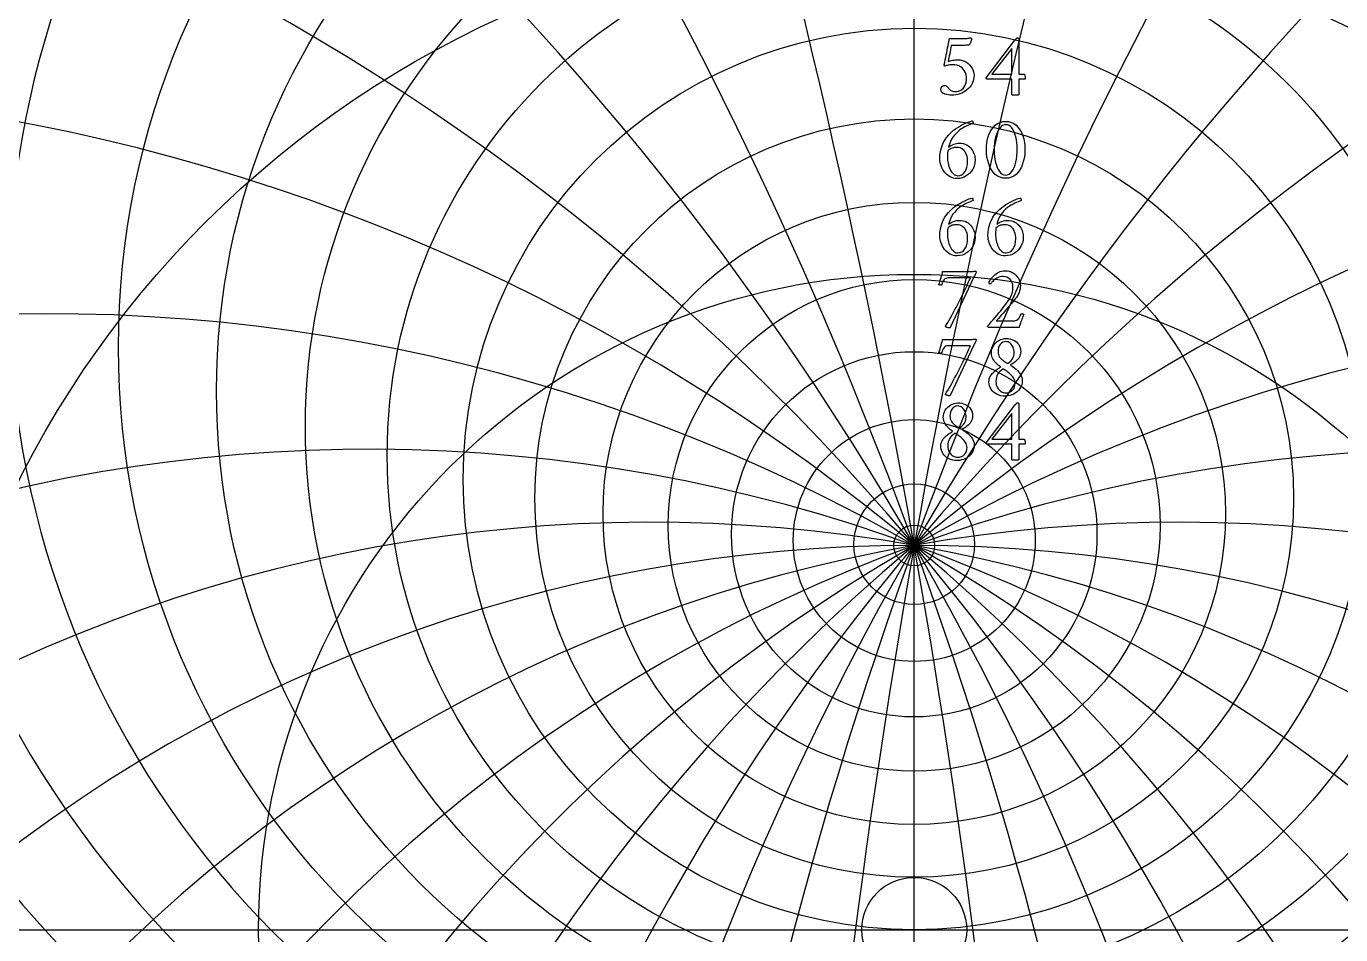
# Model space of a CAD drawing. Header units: millimetres. Extents: x -55 to 55, y -55 to 56.
# Drawn here: x -31.34 to 15.05, y -0.18 to 31.9 of the extents above; entities that cross this region are included whole.
import ezdxf

# ---------------------------------------------------------------- set-up
doc = ezdxf.new("R2010")
doc.units = ezdxf.units.MM
for name, color, linetype in [('CUT_INNER', 6, 'Continuous'), ('CUT_OUTER', 1, 'Continuous'), ('ENGRAVE', 7, 'Continuous'), ('ENGRAVE_FINE', 8, 'Continuous'), ('TEXT', 5, 'Continuous')]:
    doc.layers.add(name, color=color, linetype=linetype)

msp = doc.modelspace()

# ---------------------------------------------------------------- linework, layer by layer
at = {"layer": 'CUT_INNER'}
msp.add_circle((0, 0), 1.85, dxfattribs=at)
at = {"layer": 'CUT_OUTER'}
msp.add_arc((-0.0002, -0.0001), 54.7499, 132.89036, 87.80158, dxfattribs=at)
at = {"layer": 'ENGRAVE'}
for points in [[(0, -54), (0, 54)], [(-54, 0), (54, 0)]]:
    msp.add_lwpolyline(points, dxfattribs=at)
for centre, radius in [((0, 0), 54), ((0, 20.5693), 28.0828), ((0, 19.0262), 24.6247), ((0, 17.7713), 21.4865), ((0, 0), 35.3478), ((0, 16.7477), 18.6002), ((0, 15.9137), 15.9137), ((0, 15.2383), 13.3858), ((0, 14.6985), 10.9832), ((0, 0), 23.1383), ((0, 14.2768), 8.6783), ((0, 13.9607), 6.4473), ((0, 13.741), 4.2696), ((0, 13.6115), 2.1263), ((0, 13.5688), 0.72)]:
    msp.add_circle(centre, radius, dxfattribs=at)
for centre, radius, start, end in [((0, 22.4797), 31.9512, 104.6529, 75.3471), ((0, 24.8695), 36.3547, 147.33942, 32.66058), ((0, 27.9026), 41.4714, 169.60534, 10.39466), ((0, 31.8273), 47.5652, 186.81771, 353.18229), ((0, -39.2577), 52.8265, 48, 132), ((0, -39.2577), 52.8265, 48, 132), ((-9.755, 36.4062), 51.6724, 212.55128, 260.88684)]:
    msp.add_arc(centre, radius, start, end, dxfattribs=at)
at = {"layer": 'ENGRAVE_FINE'}
for centre, radius, start, end in [((-299.594, -39.2577), 304.2157, 4.461368, 17.676322), ((-299.594, -39.2577), 304.2157, 4.461368, 17.676322), ((299.594, -39.2577), 304.2157, 162.323678, 175.538632), ((299.594, -39.2577), 304.2157, 162.323678, 175.538632), ((-145.1396, -39.2577), 154.4544, 8.977692, 35.48643), ((-145.1396, -39.2577), 154.4544, 8.977692, 35.48643), ((145.1396, -39.2577), 154.4544, 144.51357, 171.022308), ((145.1396, -39.2577), 154.4544, 144.51357, 171.022308), ((-91.4982, -39.2577), 105.653, 13.606314, 53.548789), ((-91.4982, -39.2577), 105.653, 13.606314, 53.548789), ((91.4982, -39.2577), 105.653, 126.451211, 166.393686), ((91.4982, -39.2577), 105.653, 126.451211, 166.393686), ((-62.9562, -39.2577), 82.1834, 18.409528, 71.93986), ((-62.9562, -39.2577), 82.1834, 18.409528, 71.93986), ((62.9562, -39.2577), 82.1834, 108.06014, 161.590472), ((62.9562, -39.2577), 82.1834, 108.06014, 161.590472), ((-44.3267, -39.2577), 68.9601, 23.457516, 90.642678), ((-44.3267, -39.2577), 68.9601, 23.457516, 90.642678), ((44.3267, -39.2577), 68.9601, 89.357322, 156.542484), ((44.3267, -39.2577), 68.9601, 89.357322, 156.542484), ((-30.4994, -39.2577), 60.9988, 28.831877, 104.724148), ((-30.4994, -39.2577), 60.9988, 28.831877, 104.724148), ((30.4994, -39.2577), 60.9988, 75.275852, 151.168123), ((30.4994, -39.2577), 60.9988, 75.275852, 151.168123), ((-19.2273, -39.2577), 56.2168, 34.62999, 115.09932), ((-19.2273, -39.2577), 56.2168, 34.62999, 115.09932), ((19.2273, -39.2577), 56.2168, 64.90068, 145.37001), ((19.2273, -39.2577), 56.2168, 64.90068, 145.37001), ((-9.3147, -39.2577), 53.6414, 40.97049, 124.0989), ((-9.3147, -39.2577), 53.6414, 40.97049, 124.0989), ((9.3147, -39.2577), 53.6414, 55.9011, 139.02951), ((9.3147, -39.2577), 53.6414, 55.9011, 139.02951)]:
    msp.add_arc(centre, radius, start, end, dxfattribs=at)
at = {"layer": 'TEXT'}
for points in [[(1.5265, 30.7148), (1.6156, 30.7096), (1.6978, 30.6941), (1.7729, 30.6681), (1.8411, 30.6318), (1.9021, 30.5876), (1.9556, 30.538), (2.0019, 30.483), (2.0407, 30.4226), (2.0714, 30.359), (2.0934, 30.2945), (2.1065, 30.2289), (2.1109, 30.1623), (2.1066, 30.0844), (2.0938, 30.0102), (2.0723, 29.9399), (2.0423, 29.8733), (2.0051, 29.811), (1.9624, 29.7536), (1.9141, 29.7009), (1.8602, 29.653), (1.8019, 29.6101), (1.7401, 29.5727), (1.6749, 29.5407), (1.6064, 29.514), (1.5357, 29.4931), (1.4642, 29.4781), (1.392, 29.4691), (1.3189, 29.4661), (1.2867, 29.4672), (1.2507, 29.4705), (1.2109, 29.476), (1.1672, 29.4837), (1.1228, 29.4938), (1.0806, 29.5065), (1.0406, 29.5217), (1.0028, 29.5396), (0.9956, 29.546), (0.9868, 29.5556), (0.9764, 29.5683), (0.9645, 29.5843), (0.9533, 29.6021), (0.9453, 29.6202), (0.9405, 29.6388), (0.9389, 29.6578), (0.9414, 29.6897), (0.9489, 29.7184), (0.9614, 29.744), (0.9788, 29.7663), (0.9995, 29.7845), (1.0215, 29.7975), (1.045, 29.8053), (1.0698, 29.8078), (1.1001, 29.8048), (1.1269, 29.7955), (1.1504, 29.78), (1.1704, 29.7583), (1.1889, 29.7343), (1.2076, 29.7116), (1.2264, 29.6904), (1.2455, 29.6705), (1.2689, 29.6499), (1.2946, 29.6326), (1.3224, 29.6187), (1.3525, 29.6083), (1.3835, 29.6006), (1.4143, 29.5951), (1.445, 29.5918), (1.4754, 29.5907), (1.517, 29.5936), (1.5589, 29.6023), (1.6009, 29.6167), (1.6431, 29.637), (1.6837, 29.6639), (1.7209, 29.6985), (1.7548, 29.7406), (1.7852, 29.7903), (1.8103, 29.8483), (1.8283, 29.9152), (1.8391, 29.9912), (1.8427, 30.0761), (1.8396, 30.1261), (1.8303, 30.1771), (1.8148, 30.2291), (1.7932, 30.2821), (1.7647, 30.3336), (1.7289, 30.3811), (1.6857, 30.4246), (1.6351, 30.4641), (1.5762, 30.497), (1.5082, 30.5204), (1.4309, 30.5345), (1.3445, 30.5392), (1.3167, 30.5383), (1.2846, 30.5356), (1.2481, 30.5311), (1.2072, 30.5248), (1.167, 30.5173), (1.1329, 30.5092), (1.1048, 30.5005), (1.0826, 30.4913), (1.0779, 30.4922), (1.0734, 30.4949), (1.0691, 30.4994), (1.065, 30.5056), (1.0616, 30.5129), (1.0591, 30.5204), (1.0576, 30.5281), (1.0571, 30.536), (1.0746, 30.6238), (1.0922, 30.7116), (1.1098, 30.7994), (1.1273, 30.8873), (1.1446, 30.9736), (1.1613, 31.0569), (1.1773, 31.1373), (1.1928, 31.2146), (1.2071, 31.287), (1.2195, 31.3523), (1.2302, 31.4107), (1.2391, 31.4621), (1.699, 31.4621), (1.7311, 31.4625), (1.7636, 31.4637), (1.7966, 31.4657), (1.8299, 31.4685), (1.862, 31.4718), (1.8914, 31.4753), (1.9179, 31.479), (1.9417, 31.4829), (1.9612, 31.4864), (1.9752, 31.4889), (1.9836, 31.4903), (1.9864, 31.4908), (1.9941, 31.4863), (2.0012, 31.4821), (2.0076, 31.4783), (2.0135, 31.4749), (2.0184, 31.4713), (2.0219, 31.4669), (2.024, 31.4617), (2.0247, 31.4557), (2.024, 31.449), (2.0219, 31.4386), (2.0184, 31.4243), (2.0135, 31.4062), (2.0073, 31.3858), (2, 31.3643), (1.9914, 31.3418), (1.9816, 31.3184), (1.9707, 31.2952), (1.9588, 31.2737), (1.946, 31.2537), (1.9321, 31.2354), (1.8986, 31.2322), (1.8618, 31.229), (1.8219, 31.2258), (1.7788, 31.2226), (1.7321, 31.2198), (1.6814, 31.2178), (1.6267, 31.2166), (1.568, 31.2162), (1.3062, 31.2162), (1.2919, 31.1456), (1.2778, 31.0745), (1.2639, 31.0027), (1.2503, 30.9304), (1.2366, 30.8586), (1.2227, 30.7887), (1.2087, 30.7205), (1.1944, 30.6541), (1.2288, 30.6664), (1.2682, 30.6777), (1.3126, 30.688), (1.362, 30.6973), (1.4112, 30.7049), (1.4551, 30.7104), (1.4935, 30.7137), (1.5265, 30.7148)], [(3.6406, 31.4908), (3.6525, 31.4897), (3.6626, 31.4861), (3.6709, 31.4801), (3.6774, 31.4717), (3.6823, 31.4621), (3.6858, 31.4525), (3.6878, 31.4429), (3.6885, 31.4334), (3.6885, 30.2038), (3.8738, 30.2038), (3.8816, 30.2015), (3.8889, 30.1943), (3.8959, 30.1823), (3.9025, 30.1655), (3.9081, 30.1456), (3.9121, 30.124), (3.9145, 30.1009), (3.9153, 30.0761), (3.9147, 30.0597), (3.9129, 30.0458), (3.9099, 30.0342), (3.9057, 30.025), (3.6885, 30.025), (3.6885, 29.4789), (3.6873, 29.4784), (3.6834, 29.4769), (3.6769, 29.4744), (3.6678, 29.4709), (3.6529, 29.4674), (3.6291, 29.4649), (3.5962, 29.4634), (3.5544, 29.4629), (3.5055, 29.4645), (3.4706, 29.4693), (3.4496, 29.4773), (3.4426, 29.4885), (3.4426, 30.025), (2.5644, 30.025), (2.5569, 30.0303), (2.5504, 30.0366), (2.545, 30.0439), (2.5405, 30.0522), (2.537, 30.0606), (2.5345, 30.0685), (2.533, 30.0758), (2.5325, 30.0825), (3.548, 31.411), (3.5568, 31.4213), (3.5672, 31.433), (3.5792, 31.446), (3.5927, 31.4605), (3.6065, 31.4738), (3.6191, 31.4833), (3.6305, 31.489), (3.6406, 31.4908)], [(3.4426, 31.1172), (2.7433, 30.2038), (3.4426, 30.2038)], [(1.5776, 27.7724), (1.6558, 27.7686), (1.7273, 27.7572), (1.7923, 27.7383), (1.8507, 27.7117), (1.903, 27.6793), (1.9497, 27.6427), (1.9908, 27.6019), (2.0263, 27.5568), (2.0567, 27.5091), (2.0826, 27.4602), (2.1038, 27.4101), (2.1205, 27.3588), (2.1331, 27.3082), (2.1421, 27.2602), (2.1475, 27.2148), (2.1493, 27.172), (2.144, 27.0873), (2.1281, 27.0056), (2.1017, 26.9268), (2.0646, 26.8511), (2.0187, 26.7804), (1.9656, 26.7169), (1.9054, 26.6607), (1.8379, 26.6116), (1.7645, 26.5717), (1.6866, 26.5433), (1.6041, 26.5262), (1.5169, 26.5205), (1.4484, 26.5244), (1.3832, 26.5361), (1.3214, 26.5556), (1.263, 26.5828), (1.2085, 26.6164), (1.1581, 26.6551), (1.1119, 26.6987), (1.0698, 26.7473), (1.0322, 26.7999), (0.9992, 26.8555), (0.9707, 26.914), (0.9469, 26.9756), (0.928, 27.0386), (0.9146, 27.1014), (0.9065, 27.1639), (0.9038, 27.2263), (0.9086, 27.3445), (0.9229, 27.4594), (0.9469, 27.5712), (0.9804, 27.6798), (1.0231, 27.7834), (1.0746, 27.8802), (1.1349, 27.9702), (1.204, 28.0534), (1.262, 28.1129), (1.3241, 28.17), (1.3905, 28.2247), (1.461, 28.277), (1.5341, 28.3263), (1.608, 28.372), (1.6826, 28.4141), (1.758, 28.4526), (1.8326, 28.4868), (1.9046, 28.5157), (1.9739, 28.5395), (2.0407, 28.558), (2.0509, 28.5557), (2.059, 28.5488), (2.0652, 28.5374), (2.0694, 28.5213), (2.0722, 28.5042), (2.0742, 28.4898), (2.0754, 28.4779), (2.0758, 28.4686), (2.0246, 28.451), (1.97, 28.4303), (1.912, 28.4063), (1.8507, 28.3792), (1.7875, 28.348), (1.7241, 28.3121), (1.6605, 28.2714), (1.5968, 28.2259), (1.5345, 28.1749), (1.4754, 28.1177), (1.4195, 28.0543), (1.3668, 27.9848), (1.3187, 27.9082), (1.2766, 27.8239), (1.2405, 27.7318), (1.2104, 27.6319), (1.2531, 27.6635), (1.2982, 27.6914), (1.3457, 27.7154), (1.3956, 27.7357), (1.4453, 27.7518), (1.4922, 27.7632), (1.5363, 27.7701), (1.5776, 27.7724)], [(3.2255, 28.5389), (3.3314, 28.5303), (3.4287, 28.5045), (3.5174, 28.4616), (3.5975, 28.4015), (3.6688, 28.3272), (3.7309, 28.2415), (3.7838, 28.1444), (3.8275, 28.0359), (3.8617, 27.919), (3.8861, 27.7968), (3.9008, 27.6691), (3.9057, 27.5361), (3.9007, 27.4031), (3.8857, 27.2754), (3.8608, 27.1532), (3.8259, 27.0363), (3.7815, 26.9277), (3.7281, 26.8303), (3.6657, 26.7441), (3.5943, 26.669), (3.5144, 26.6083), (3.4263, 26.5648), (3.33, 26.5388), (3.2255, 26.5301), (3.1237, 26.5388), (3.0291, 26.5648), (2.9417, 26.6083), (2.8614, 26.669), (2.7893, 26.7441), (2.7261, 26.8303), (2.6719, 26.9277), (2.6267, 27.0363), (2.5911, 27.1532), (2.5656, 27.2754), (2.5503, 27.4031), (2.5453, 27.5361), (2.5502, 27.6691), (2.5652, 27.7968), (2.5902, 27.919), (2.6251, 28.0359), (2.6696, 28.1444), (2.7233, 28.2415), (2.7862, 28.3272), (2.8582, 28.4015), (2.9387, 28.4616), (3.0267, 28.5045), (3.1223, 28.5303), (3.2255, 28.5389)], [(3.2415, 28.4239), (3.1783, 28.4164), (3.1197, 28.394), (3.0657, 28.3565), (3.0163, 28.3041), (2.9719, 28.2392), (2.9329, 28.164), (2.8992, 28.0787), (2.871, 27.9832), (2.8486, 27.8798), (2.8327, 27.7708), (2.8231, 27.6562), (2.8199, 27.5361), (2.8231, 27.4172), (2.8327, 27.3034), (2.8486, 27.1945), (2.871, 27.0906), (2.8988, 26.9943), (2.9313, 26.9082), (2.9683, 26.8322), (3.0099, 26.7664), (3.0555, 26.7133), (3.1045, 26.6754), (3.1569, 26.6527), (3.2127, 26.6451), (3.28, 26.6529), (3.3412, 26.6762), (3.3965, 26.7151), (3.4458, 26.7696), (3.4893, 26.8371), (3.5269, 26.9149), (3.5587, 27.0032), (3.5848, 27.1018), (3.605, 27.2078), (3.6195, 27.3181), (3.6282, 27.4329), (3.6311, 27.5521), (3.628, 27.6719), (3.6187, 27.7856), (3.6032, 27.8931), (3.5816, 27.9944), (3.5544, 28.0876), (3.5225, 28.1708), (3.4858, 28.2441), (3.4442, 28.3073), (3.3986, 28.3583), (3.3496, 28.3948), (3.2972, 28.4166), (3.2415, 28.4239)], [(1.1848, 27.4946), (1.1818, 27.4688), (1.1792, 27.4427), (1.177, 27.4161), (1.1752, 27.3892), (1.1738, 27.362), (1.1728, 27.3349), (1.1722, 27.3077), (1.172, 27.2806), (1.1734, 27.2273), (1.1776, 27.1728), (1.1846, 27.1171), (1.1944, 27.0602), (1.2071, 27.0038), (1.2227, 26.9493), (1.2414, 26.8968), (1.263, 26.8463), (1.2877, 26.7991), (1.3153, 26.7565), (1.346, 26.7184), (1.3796, 26.685), (1.4161, 26.6578), (1.4555, 26.6383), (1.4976, 26.6266), (1.5425, 26.6227), (1.6141, 26.6315), (1.679, 26.6579), (1.7371, 26.7018), (1.7884, 26.7632), (1.8303, 26.8379), (1.8602, 26.9213), (1.8782, 27.0135), (1.8842, 27.1145), (1.8817, 27.1804), (1.8742, 27.2439), (1.8617, 27.305), (1.8443, 27.3636), (1.8214, 27.4183), (1.7928, 27.4674), (1.7583, 27.5109), (1.7181, 27.5489), (1.6716, 27.5796), (1.6183, 27.6016), (1.5583, 27.6147), (1.4914, 27.6191), (1.457, 27.6178), (1.4207, 27.6139), (1.3827, 27.6074), (1.3429, 27.5984), (1.3025, 27.5841), (1.2626, 27.562), (1.2234, 27.5322), (1.1848, 27.4946)], [(1.5776, 25.0459), (1.6558, 25.0421), (1.7273, 25.0307), (1.7923, 25.0117), (1.8507, 24.9852), (1.903, 24.9527), (1.9497, 24.9161), (1.9908, 24.8753), (2.0263, 24.8303), (2.0567, 24.7826), (2.0826, 24.7337), (2.1038, 24.6836), (2.1205, 24.6323), (2.1331, 24.5817), (2.1421, 24.5337), (2.1475, 24.4883), (2.1493, 24.4455), (2.144, 24.3607), (2.1281, 24.279), (2.1017, 24.2003), (2.0646, 24.1245), (2.0187, 24.0539), (1.9656, 23.9904), (1.9054, 23.9341), (1.8379, 23.885), (1.7645, 23.8452), (1.6866, 23.8167), (1.6041, 23.7997), (1.5169, 23.794), (1.4484, 23.7979), (1.3832, 23.8096), (1.3214, 23.829), (1.263, 23.8563), (1.2085, 23.8899), (1.1581, 23.9285), (1.1119, 23.9721), (1.0698, 24.0207), (1.0322, 24.0733), (0.9992, 24.1289), (0.9707, 24.1875), (0.9469, 24.2491), (0.928, 24.312), (0.9146, 24.3748), (0.9065, 24.4374), (0.9038, 24.4998), (0.9086, 24.6179), (0.9229, 24.7329), (0.9469, 24.8447), (0.9804, 24.9532), (1.0231, 25.0568), (1.0746, 25.1536), (1.1349, 25.2437), (1.204, 25.3269), (1.262, 25.3864), (1.3241, 25.4435), (1.3905, 25.4981), (1.461, 25.5504), (1.5341, 25.5997), (1.608, 25.6454), (1.6826, 25.6876), (1.758, 25.7261), (1.8326, 25.7602), (1.9046, 25.7892), (1.9739, 25.8129), (2.0407, 25.8315), (2.0509, 25.8292), (2.059, 25.8223), (2.0652, 25.8108), (2.0694, 25.7947), (2.0722, 25.7777), (2.0742, 25.7632), (2.0754, 25.7513), (2.0758, 25.7421), (2.0246, 25.7245), (1.97, 25.7037), (1.912, 25.6798), (1.8507, 25.6526), (1.7875, 25.6215), (1.7241, 25.5856), (1.6605, 25.5448), (1.5968, 25.4993), (1.5345, 25.4483), (1.4754, 25.3912), (1.4195, 25.3278), (1.3668, 25.2582), (1.3187, 25.1817), (1.2766, 25.0974), (1.2405, 25.0052), (1.2104, 24.9053), (1.2531, 24.937), (1.2982, 24.9648), (1.3457, 24.9889), (1.3956, 25.0091), (1.4453, 25.0252), (1.4922, 25.0367), (1.5363, 25.0436), (1.5776, 25.0459)], [(3.2766, 25.0459), (3.3547, 25.0421), (3.4263, 25.0307), (3.4912, 25.0117), (3.5496, 24.9852), (3.6019, 24.9527), (3.6486, 24.9161), (3.6897, 24.8753), (3.7253, 24.8303), (3.7557, 24.7826), (3.7816, 24.7337), (3.8028, 24.6836), (3.8195, 24.6323), (3.8321, 24.5817), (3.841, 24.5337), (3.8464, 24.4883), (3.8482, 24.4455), (3.8429, 24.3607), (3.8271, 24.279), (3.8006, 24.2003), (3.7636, 24.1245), (3.7177, 24.0539), (3.6646, 23.9904), (3.6043, 23.9341), (3.5369, 23.885), (3.4635, 23.8452), (3.3856, 23.8167), (3.303, 23.7997), (3.2159, 23.794), (3.1473, 23.7979), (3.0822, 23.8096), (3.0204, 23.829), (2.962, 23.8563), (2.9074, 23.8899), (2.857, 23.9285), (2.8108, 23.9721), (2.7688, 24.0207), (2.7312, 24.0733), (2.6981, 24.1289), (2.6697, 24.1875), (2.6459, 24.2491), (2.627, 24.312), (2.6135, 24.3748), (2.6054, 24.4374), (2.6027, 24.4998), (2.6075, 24.6179), (2.6219, 24.7329), (2.6459, 24.8447), (2.6794, 24.9532), (2.7221, 25.0568), (2.7736, 25.1536), (2.8339, 25.2437), (2.9029, 25.3269), (2.9609, 25.3864), (3.0231, 25.4435), (3.0895, 25.4981), (3.16, 25.5504), (3.2331, 25.5997), (3.3069, 25.6454), (3.3816, 25.6876), (3.457, 25.7261), (3.5316, 25.7602), (3.6035, 25.7892), (3.6729, 25.8129), (3.7396, 25.8315), (3.7498, 25.8292), (3.758, 25.8223), (3.7642, 25.8108), (3.7684, 25.7947), (3.7712, 25.7777), (3.7732, 25.7632), (3.7744, 25.7513), (3.7748, 25.7421), (3.7236, 25.7245), (3.669, 25.7037), (3.611, 25.6798), (3.5496, 25.6526), (3.4865, 25.6215), (3.4231, 25.5856), (3.3595, 25.5448), (3.2957, 25.4993), (3.2335, 25.4483), (3.1744, 25.3912), (3.1185, 25.3278), (3.0658, 25.2582), (3.0177, 25.1817), (2.9756, 25.0974), (2.9395, 25.0052), (2.9093, 24.9053), (2.952, 24.937), (2.9971, 24.9648), (3.0446, 24.9889), (3.0945, 25.0091), (3.1442, 25.0252), (3.1912, 25.0367), (3.2353, 25.0436), (3.2766, 25.0459)], [(1.1848, 24.768), (1.1818, 24.7423), (1.1792, 24.7161), (1.177, 24.6896), (1.1752, 24.6626), (1.1738, 24.6355), (1.1728, 24.6083), (1.1722, 24.5812), (1.172, 24.5541), (1.1734, 24.5008), (1.1776, 24.4463), (1.1846, 24.3906), (1.1944, 24.3337), (1.2071, 24.2772), (1.2227, 24.2227), (1.2414, 24.1702), (1.263, 24.1197), (1.2877, 24.0725), (1.3153, 24.0299), (1.346, 23.9919), (1.3796, 23.9585), (1.4161, 23.9312), (1.4555, 23.9117), (1.4976, 23.9001), (1.5425, 23.8962), (1.6141, 23.905), (1.679, 23.9313), (1.7371, 23.9752), (1.7884, 24.0367), (1.8303, 24.1113), (1.8602, 24.1948), (1.8782, 24.287), (1.8842, 24.388), (1.8817, 24.4539), (1.8742, 24.5173), (1.8617, 24.5784), (1.8443, 24.6371), (1.8214, 24.6918), (1.7928, 24.7409), (1.7583, 24.7844), (1.7181, 24.8223), (1.6716, 24.853), (1.6183, 24.875), (1.5583, 24.8882), (1.4914, 24.8926), (1.457, 24.8913), (1.4207, 24.8874), (1.3827, 24.8809), (1.3429, 24.8718), (1.3025, 24.8575), (1.2626, 24.8355), (1.2234, 24.8056), (1.1848, 24.768)], [(2.8838, 24.768), (2.8808, 24.7423), (2.8782, 24.7161), (2.876, 24.6896), (2.8742, 24.6626), (2.8728, 24.6355), (2.8718, 24.6083), (2.8712, 24.5812), (2.871, 24.5541), (2.8724, 24.5008), (2.8766, 24.4463), (2.8836, 24.3906), (2.8934, 24.3337), (2.906, 24.2772), (2.9217, 24.2227), (2.9404, 24.1702), (2.962, 24.1197), (2.9867, 24.0725), (3.0143, 24.0299), (3.0449, 23.9919), (3.0786, 23.9585), (3.1151, 23.9312), (3.1544, 23.9117), (3.1965, 23.9001), (3.2415, 23.8962), (3.3131, 23.905), (3.378, 23.9313), (3.4361, 23.9752), (3.4874, 24.0367), (3.5293, 24.1113), (3.5592, 24.1948), (3.5772, 24.287), (3.5832, 24.388), (3.5807, 24.4539), (3.5732, 24.5173), (3.5607, 24.5784), (3.5432, 24.6371), (3.5204, 24.6918), (3.4917, 24.7409), (3.4573, 24.7844), (3.4171, 24.8223), (3.3706, 24.853), (3.3173, 24.875), (3.2572, 24.8882), (3.1904, 24.8926), (3.1559, 24.8913), (3.1197, 24.8874), (3.0817, 24.8809), (3.0419, 24.8718), (3.0014, 24.8575), (2.9616, 24.8355), (2.9224, 24.8056), (2.8838, 24.768)], [(1.9481, 23.2397), (1.979, 23.24), (2.0111, 23.2409), (2.0445, 23.2424), (2.079, 23.2445), (2.1105, 23.2466), (2.1349, 23.2481), (2.1521, 23.249), (2.162, 23.2493), (2.1704, 23.2475), (2.1764, 23.2421), (2.18, 23.2331), (2.1812, 23.2205), (2.1794, 23.2031), (2.174, 23.1826), (2.165, 23.1592), (2.1525, 23.1327), (2.1379, 23.1043), (2.1229, 23.0748), (2.1075, 23.0444), (2.0918, 23.0129), (1.271, 21.2597), (1.2654, 21.2555), (1.2583, 21.2525), (1.2495, 21.2507), (1.2391, 21.2501), (1.2205, 21.2512), (1.2, 21.2545), (1.1774, 21.26), (1.1529, 21.2677), (1.1305, 21.2768), (1.1145, 21.2864), (1.105, 21.2967), (1.1018, 21.3076), (1.1427, 21.3715), (1.1856, 21.4417), (1.2305, 21.5184), (1.2774, 21.6014), (1.3256, 21.6888), (1.3744, 21.7786), (1.4238, 21.8709), (1.4738, 21.9655), (1.5235, 22.0609), (1.572, 22.1555), (1.6193, 22.2493), (1.6654, 22.3423), (1.7097, 22.4328), (1.7517, 22.5191), (1.7912, 22.6013), (1.8283, 22.6792), (1.8624, 22.7513), (1.893, 22.8157), (1.9199, 22.8726), (1.9433, 22.9219), (1.9621, 22.9618), (1.9756, 22.9902), (1.9837, 23.0073), (1.9864, 23.0129), (1.1944, 23.0129), (1.1509, 23.0094), (1.113, 22.9986), (1.0806, 22.9806), (1.0539, 22.9555), (1.0307, 22.9225), (1.0092, 22.8812), (0.9892, 22.8315), (0.9708, 22.7734), (0.9672, 22.765), (0.9597, 22.7591), (0.9481, 22.7555), (0.9325, 22.7543), (0.927, 22.7547), (0.9201, 22.7559), (0.9119, 22.7579), (0.9022, 22.7607), (0.8925, 22.7639), (0.8842, 22.767), (0.8773, 22.7702), (0.8718, 22.7734), (0.8923, 22.8376), (0.9122, 22.9024), (0.9314, 22.9677), (0.9501, 23.0337), (0.9671, 23.0963), (0.9816, 23.1515), (0.9935, 23.1993), (1.0028, 23.2397)], [(3.8674, 21.7323), (3.8512, 21.6927), (3.8347, 21.6505), (3.8177, 21.6057), (3.8003, 21.5583), (3.7832, 21.5105), (3.7668, 21.4645), (3.7512, 21.4203), (3.7365, 21.3779), (3.7233, 21.3397), (3.7125, 21.3084), (3.7041, 21.2838), (3.6981, 21.2661), (2.6187, 21.2661), (2.6138, 21.2698), (2.6087, 21.2745), (2.6034, 21.2801), (2.598, 21.2868), (2.5931, 21.2937), (2.5896, 21.3), (2.5875, 21.3057), (2.5868, 21.3108), (2.6526, 21.385), (2.7193, 21.4609), (2.7868, 21.5383), (2.855, 21.6174), (2.9229, 21.697), (2.9892, 21.7762), (3.0538, 21.8551), (3.1169, 21.9335), (3.177, 22.0102), (3.2327, 22.0836), (3.284, 22.1539), (3.3309, 22.2209), (3.3745, 22.289), (3.4095, 22.3527), (3.436, 22.412), (3.4538, 22.4669), (3.4657, 22.5201), (3.4742, 22.5746), (3.4793, 22.6303), (3.481, 22.6872), (3.4749, 22.7639), (3.4566, 22.8341), (3.4262, 22.898), (3.3836, 22.9555), (3.3316, 23.003), (3.273, 23.0369), (3.2078, 23.0573), (3.1361, 23.064), (3.0758, 23.0607), (3.0195, 23.0505), (2.9672, 23.0335), (2.9189, 23.0098), (2.8748, 22.982), (2.8351, 22.9531), (2.7997, 22.9229), (2.7688, 22.8916), (2.7425, 22.8617), (2.7209, 22.8357), (2.7041, 22.8138), (2.6922, 22.7958), (2.6825, 22.7971), (2.6726, 22.801), (2.6625, 22.8075), (2.6522, 22.8165), (2.6432, 22.8262), (2.6367, 22.8345), (2.6328, 22.8414), (2.6315, 22.8469), (2.6384, 22.8638), (2.6494, 22.8856), (2.6647, 22.9125), (2.6842, 22.9443), (2.7078, 22.979), (2.7357, 23.0145), (2.7677, 23.0509), (2.8039, 23.088), (2.8438, 23.1241), (2.8866, 23.1575), (2.9324, 23.188), (2.9812, 23.2157), (3.033, 23.2388), (3.0878, 23.2553), (3.1455, 23.2651), (3.2063, 23.2684), (3.2797, 23.2637), (3.3496, 23.2497), (3.4162, 23.2262), (3.4794, 23.1934), (3.5377, 23.1532), (3.5895, 23.1076), (3.6351, 23.0566), (3.6742, 23.0002), (3.7056, 22.9401), (3.7281, 22.878), (3.7415, 22.814), (3.746, 22.7479), (3.743, 22.6818), (3.7341, 22.6177), (3.7191, 22.5557), (3.6981, 22.4956), (3.672, 22.4375), (3.6414, 22.3814), (3.6065, 22.3273), (3.5672, 22.2752), (3.5114, 22.2071), (3.4526, 22.1367), (3.3908, 22.0642), (3.3261, 21.9894), (3.2607, 21.9148), (3.1971, 21.8425), (3.1354, 21.7727), (3.0754, 21.7052), (3.0193, 21.6422), (2.9692, 21.5858), (2.9251, 21.536), (2.887, 21.4928), (3.5065, 21.4928), (3.5507, 21.4965), (3.5907, 21.5076), (3.6266, 21.5261), (3.6582, 21.5519), (3.6873, 21.5853), (3.7153, 21.6265), (3.7423, 21.6756), (3.7684, 21.7323), (3.773, 21.7407), (3.7804, 21.7467), (3.7905, 21.7503), (3.8035, 21.7515), (3.8091, 21.7511), (3.8163, 21.7499), (3.8251, 21.7479), (3.8355, 21.7451), (3.8458, 21.7419), (3.8546, 21.7387), (3.8618, 21.7355), (3.8674, 21.7323)], [(3.2415, 20.8742), (3.3102, 20.8708), (3.376, 20.8606), (3.4388, 20.8436), (3.4985, 20.8199), (3.5539, 20.7897), (3.6035, 20.7536), (3.6473, 20.7115), (3.6854, 20.6634), (3.7161, 20.6095), (3.738, 20.55), (3.7512, 20.485), (3.7556, 20.4143), (3.752, 20.3556), (3.7412, 20.3009), (3.7233, 20.2502), (3.6981, 20.2035), (3.6679, 20.1604), (3.6347, 20.1205), (3.5984, 20.0838), (3.5592, 20.0502), (3.519, 20.0195), (3.4798, 19.9912), (3.4415, 19.9652), (3.4043, 19.9417), (3.3959, 19.9381), (3.3931, 19.9337), (3.3959, 19.9285), (3.4043, 19.9225), (3.4521, 19.8949), (3.4997, 19.8634), (3.5471, 19.8279), (3.5943, 19.7884), (3.6394, 19.7456), (3.6806, 19.7005), (3.7177, 19.653), (3.7508, 19.6031), (3.7781, 19.5514), (3.7975, 19.4985), (3.8092, 19.4445), (3.8131, 19.3892), (3.8079, 19.3129), (3.7923, 19.2407), (3.7664, 19.1724), (3.7301, 19.1081), (3.6853, 19.0492), (3.6339, 18.9968), (3.5759, 18.951), (3.5113, 18.9117), (3.4421, 18.8803), (3.3704, 18.8578), (3.296, 18.8444), (3.2191, 18.8399), (3.1368, 18.8439), (3.059, 18.8558), (2.9859, 18.8758), (2.9173, 18.9037), (2.8547, 18.9389), (2.7995, 18.9804), (2.7517, 19.0283), (2.7113, 19.0826), (2.6792, 19.1423), (2.6562, 19.2063), (2.6425, 19.2748), (2.6379, 19.3477), (2.6407, 19.3975), (2.649, 19.4451), (2.663, 19.4902), (2.6826, 19.5329), (2.7063, 19.5732), (2.7329, 19.6111), (2.7622, 19.6466), (2.7944, 19.6798), (2.828, 19.7105), (2.8618, 19.7389), (2.8958, 19.7648), (2.9301, 19.7884), (2.9629, 19.8097), (2.9928, 19.8291), (3.0196, 19.8464), (3.0435, 19.8618), (3.0482, 19.8664), (3.0498, 19.8706), (3.0482, 19.8744), (3.0435, 19.8778), (3.0108, 19.899), (2.9768, 19.9245), (2.9414, 19.9541), (2.9045, 19.988), (2.8684, 20.0254), (2.8351, 20.0658), (2.8045, 20.1092), (2.7768, 20.1556), (2.7537, 20.2047), (2.7373, 20.2562), (2.7274, 20.3101), (2.7241, 20.3664), (2.7286, 20.4323), (2.7421, 20.4957), (2.7645, 20.5568), (2.796, 20.6155), (2.8348, 20.6703), (2.8794, 20.7197), (2.9298, 20.7637), (2.986, 20.8023), (3.0462, 20.8337), (3.1089, 20.8562), (3.174, 20.8697), (3.2415, 20.8742)], [(1.9481, 20.8422), (1.979, 20.8425), (2.0111, 20.8434), (2.0445, 20.8449), (2.079, 20.847), (2.1105, 20.8491), (2.1349, 20.8506), (2.1521, 20.8515), (2.162, 20.8518), (2.1704, 20.85), (2.1764, 20.8446), (2.18, 20.8356), (2.1812, 20.8231), (2.1794, 20.8056), (2.174, 20.7851), (2.165, 20.7617), (2.1525, 20.7352), (2.1379, 20.7068), (2.1229, 20.6774), (2.1075, 20.6469), (2.0918, 20.6155), (1.271, 18.8622), (1.2654, 18.858), (1.2583, 18.855), (1.2495, 18.8532), (1.2391, 18.8527), (1.2205, 18.8537), (1.2, 18.857), (1.1774, 18.8625), (1.1529, 18.8702), (1.1305, 18.8793), (1.1145, 18.889), (1.105, 18.8993), (1.1018, 18.9101), (1.1427, 18.974), (1.1856, 19.0443), (1.2305, 19.1209), (1.2774, 19.2039), (1.3256, 19.2914), (1.3744, 19.3812), (1.4238, 19.4734), (1.4738, 19.568), (1.5235, 19.6634), (1.572, 19.758), (1.6193, 19.8518), (1.6654, 19.9448), (1.7097, 20.0354), (1.7517, 20.1217), (1.7912, 20.2038), (1.8283, 20.2818), (1.8624, 20.3538), (1.893, 20.4183), (1.9199, 20.4752), (1.9433, 20.5245), (1.9621, 20.5643), (1.9756, 20.5927), (1.9837, 20.6098), (1.9864, 20.6155), (1.1944, 20.6155), (1.1509, 20.6119), (1.113, 20.6011), (1.0806, 20.5832), (1.0539, 20.558), (1.0307, 20.5251), (1.0092, 20.4838), (0.9892, 20.4341), (0.9708, 20.376), (0.9672, 20.3676), (0.9597, 20.3616), (0.9481, 20.358), (0.9325, 20.3568), (0.927, 20.3572), (0.9201, 20.3584), (0.9119, 20.3604), (0.9022, 20.3632), (0.8925, 20.3664), (0.8842, 20.3696), (0.8773, 20.3728), (0.8718, 20.376), (0.8923, 20.4401), (0.9122, 20.5049), (0.9314, 20.5703), (0.9501, 20.6362), (0.9671, 20.6988), (0.9816, 20.754), (0.9935, 20.8018), (1.0028, 20.8422)], [(3.2255, 20.7656), (3.1717, 20.7592), (3.1221, 20.74), (3.0767, 20.7081), (3.0355, 20.6634), (3.0012, 20.6099), (2.9768, 20.5516), (2.9621, 20.4885), (2.9572, 20.4207), (2.9607, 20.3639), (2.9712, 20.3117), (2.9887, 20.2641), (3.0131, 20.2211), (3.0424, 20.1823), (3.0742, 20.1472), (3.1086, 20.116), (3.1456, 20.0886), (3.1828, 20.064), (3.2175, 20.0414), (3.2498, 20.0209), (3.2798, 20.0023), (3.2834, 20.0009), (3.2878, 19.9999), (3.2929, 19.9993), (3.2989, 19.9991), (3.3003, 19.9991), (3.3013, 19.9991), (3.3019, 19.9991), (3.3021, 19.9991), (3.3067, 19.9993), (3.3109, 19.9999), (3.3147, 20.0009), (3.3181, 20.0023), (3.3636, 20.0363), (3.4043, 20.0742), (3.4402, 20.1161), (3.4714, 20.162), (3.4965, 20.2119), (3.5145, 20.2658), (3.5253, 20.3237), (3.5289, 20.3856), (3.5266, 20.4315), (3.5197, 20.4766), (3.5082, 20.5209), (3.4921, 20.5644), (3.4719, 20.6057), (3.4478, 20.6434), (3.42, 20.6776), (3.3884, 20.7081), (3.353, 20.7333), (3.3141, 20.7512), (3.2716, 20.762), (3.2255, 20.7656)], [(3.2255, 18.9517), (3.2982, 18.9576), (3.3632, 18.9756), (3.4204, 19.0055), (3.4698, 19.0475), (3.5096, 19.0992), (3.5381, 19.1584), (3.5551, 19.2253), (3.5608, 19.2997), (3.5574, 19.347), (3.5472, 19.3928), (3.5303, 19.4372), (3.5065, 19.4802), (3.4782, 19.5213), (3.4474, 19.56), (3.4143, 19.5963), (3.3788, 19.6303), (3.3426, 19.6615), (3.3077, 19.6898), (3.274, 19.715), (3.2415, 19.7373), (3.2125, 19.756), (3.1896, 19.7708), (3.1726, 19.7816), (3.1616, 19.7884), (3.1556, 19.7912), (3.1504, 19.7932), (3.146, 19.7943), (3.1425, 19.7947), (3.1381, 19.7945), (3.1345, 19.7939), (3.1317, 19.793), (3.1297, 19.7916), (3.0701, 19.7502), (3.0191, 19.7061), (2.9767, 19.6592), (2.9429, 19.6095), (2.917, 19.5554), (2.8985, 19.4954), (2.8875, 19.4293), (2.8838, 19.3572), (2.887, 19.2957), (2.8965, 19.2387), (2.9125, 19.1863), (2.9349, 19.1385), (2.9621, 19.0957), (2.9928, 19.0582), (3.0268, 19.0262), (3.0642, 18.9996), (3.1036, 18.9786), (3.1436, 18.9636), (3.1843, 18.9546), (3.2255, 18.9517)], [(1.5425, 18.6014), (1.6112, 18.598), (1.677, 18.5878), (1.7398, 18.5709), (1.7996, 18.5471), (1.855, 18.517), (1.9046, 18.4809), (1.9484, 18.4387), (1.9864, 18.3906), (2.0171, 18.3368), (2.0391, 18.2773), (2.0523, 18.2122), (2.0566, 18.1415), (2.0531, 18.0829), (2.0423, 18.0282), (2.0243, 17.9775), (1.9992, 17.9308), (1.9689, 17.8877), (1.9357, 17.8477), (1.8995, 17.811), (1.8602, 17.7775), (1.82, 17.7467), (1.7808, 17.7184), (1.7426, 17.6925), (1.7054, 17.6689), (1.697, 17.6653), (1.6942, 17.6609), (1.697, 17.6557), (1.7054, 17.6497), (1.7532, 17.6222), (1.8008, 17.5907), (1.8482, 17.5551), (1.8954, 17.5156), (1.9405, 17.4729), (1.9816, 17.4278), (2.0187, 17.3803), (2.0519, 17.3304), (2.0791, 17.2787), (2.0986, 17.2258), (2.1102, 17.1717), (2.1141, 17.1164), (2.1089, 17.0402), (2.0934, 16.9679), (2.0674, 16.8997), (2.0311, 16.8354), (1.9863, 16.7764), (1.9349, 16.724), (1.8769, 16.6782), (1.8123, 16.639), (1.7432, 16.6075), (1.6714, 16.5851), (1.5971, 16.5716), (1.5201, 16.5671), (1.4378, 16.5711), (1.3601, 16.5831), (1.2869, 16.6031), (1.2183, 16.631), (1.1558, 16.6661), (1.1006, 16.7076), (1.0528, 16.7555), (1.0124, 16.8098), (0.9802, 16.8695), (0.9573, 16.9336), (0.9435, 17.002), (0.9389, 17.0749), (0.9417, 17.1248), (0.9501, 17.1723), (0.9641, 17.2174), (0.9836, 17.2601), (1.0074, 17.3004), (1.0339, 17.3384), (1.0633, 17.3739), (1.0954, 17.407), (1.129, 17.4378), (1.1629, 17.4661), (1.1969, 17.4921), (1.2311, 17.5156), (1.2639, 17.537), (1.2938, 17.5563), (1.3206, 17.5737), (1.3445, 17.5891), (1.3493, 17.5937), (1.3509, 17.5978), (1.3493, 17.6016), (1.3445, 17.605), (1.3118, 17.6263), (1.2778, 17.6517), (1.2424, 17.6814), (1.2056, 17.7152), (1.1694, 17.7526), (1.1361, 17.793), (1.1056, 17.8365), (1.0778, 17.8829), (1.0548, 17.932), (1.0383, 17.9835), (1.0284, 18.0374), (1.0251, 18.0936), (1.0296, 18.1595), (1.0431, 18.223), (1.0655, 18.2841), (1.097, 18.3427), (1.1358, 18.3975), (1.1804, 18.4469), (1.2308, 18.4909), (1.287, 18.5296), (1.3473, 18.561), (1.41, 18.5835), (1.475, 18.5969), (1.5425, 18.6014)], [(3.6406, 18.6046), (3.6525, 18.6034), (3.6626, 18.5998), (3.6709, 18.5938), (3.6774, 18.5854), (3.6823, 18.5759), (3.6858, 18.5663), (3.6878, 18.5567), (3.6885, 18.5471), (3.6885, 17.3176), (3.8738, 17.3176), (3.8816, 17.3152), (3.8889, 17.308), (3.8959, 17.2961), (3.9025, 17.2793), (3.9081, 17.2593), (3.9121, 17.2378), (3.9145, 17.2146), (3.9153, 17.1899), (3.9147, 17.1735), (3.9129, 17.1595), (3.9099, 17.148), (3.9057, 17.1388), (3.6885, 17.1388), (3.6885, 16.5927), (3.6873, 16.5922), (3.6834, 16.5907), (3.6769, 16.5882), (3.6678, 16.5847), (3.6529, 16.5812), (3.6291, 16.5787), (3.5962, 16.5772), (3.5544, 16.5767), (3.5055, 16.5783), (3.4706, 16.5831), (3.4496, 16.5911), (3.4426, 16.6023), (3.4426, 17.1388), (2.5644, 17.1388), (2.5569, 17.1441), (2.5504, 17.1503), (2.545, 17.1576), (2.5405, 17.1659), (2.537, 17.1744), (2.5345, 17.1823), (2.533, 17.1896), (2.5325, 17.1963), (3.548, 18.5248), (3.5568, 18.535), (3.5672, 18.5467), (3.5792, 18.5598), (3.5927, 18.5743), (3.6065, 18.5875), (3.6191, 18.597), (3.6305, 18.6027), (3.6406, 18.6046)], [(1.5265, 18.4928), (1.4727, 18.4864), (1.4231, 18.4673), (1.3777, 18.4354), (1.3365, 18.3906), (1.3023, 18.3371), (1.2778, 18.2789), (1.2631, 18.2158), (1.2583, 18.1479), (1.2618, 18.0911), (1.2722, 18.039), (1.2897, 17.9913), (1.3141, 17.9483), (1.3434, 17.9095), (1.3752, 17.8745), (1.4097, 17.8432), (1.4467, 17.8158), (1.4838, 17.7913), (1.5185, 17.7687), (1.5509, 17.7481), (1.5808, 17.7296), (1.5844, 17.7282), (1.5888, 17.7272), (1.594, 17.7266), (1.6, 17.7264), (1.6014, 17.7264), (1.6024, 17.7264), (1.603, 17.7264), (1.6032, 17.7264), (1.6078, 17.7266), (1.6119, 17.7272), (1.6157, 17.7282), (1.6191, 17.7296), (1.6646, 17.7635), (1.7054, 17.8014), (1.7413, 17.8433), (1.7724, 17.8893), (1.7976, 17.9392), (1.8155, 17.993), (1.8263, 18.0509), (1.8299, 18.1128), (1.8276, 18.1587), (1.8207, 18.2038), (1.8092, 18.2481), (1.7932, 18.2916), (1.7729, 18.333), (1.7489, 18.3707), (1.721, 18.4048), (1.6894, 18.4354), (1.6541, 18.4605), (1.6151, 18.4785), (1.5726, 18.4892), (1.5265, 18.4928)], [(3.4426, 18.231), (2.7433, 17.3176), (3.4426, 17.3176)], [(1.5265, 16.6789), (1.5993, 16.6849), (1.6642, 16.7029), (1.7214, 16.7328), (1.7708, 16.7747), (1.8106, 16.8264), (1.8391, 16.8857), (1.8562, 16.9525), (1.8618, 17.027), (1.8584, 17.0742), (1.8483, 17.12), (1.8313, 17.1644), (1.8075, 17.2074), (1.7792, 17.2485), (1.7485, 17.2873), (1.7153, 17.3236), (1.6798, 17.3575), (1.6437, 17.3888), (1.6087, 17.417), (1.575, 17.4423), (1.5425, 17.4645), (1.5135, 17.4833), (1.4906, 17.498), (1.4736, 17.5088), (1.4626, 17.5156), (1.4567, 17.5184), (1.4515, 17.5204), (1.4471, 17.5216), (1.4435, 17.522), (1.4391, 17.5218), (1.4355, 17.5212), (1.4327, 17.5202), (1.4307, 17.5188), (1.3711, 17.4775), (1.3201, 17.4334), (1.2777, 17.3865), (1.2439, 17.3368), (1.218, 17.2827), (1.1996, 17.2226), (1.1885, 17.1565), (1.1848, 17.0845), (1.188, 17.0229), (1.1976, 16.9659), (1.2135, 16.9135), (1.2359, 16.8657), (1.2631, 16.8229), (1.2938, 16.7855), (1.3278, 16.7534), (1.3652, 16.7268), (1.4047, 16.7058), (1.4447, 16.6909), (1.4853, 16.6819), (1.5265, 16.6789)]]:
    msp.add_lwpolyline(points, close=True, dxfattribs=at)

doc.saveas('drawing.dxf')
